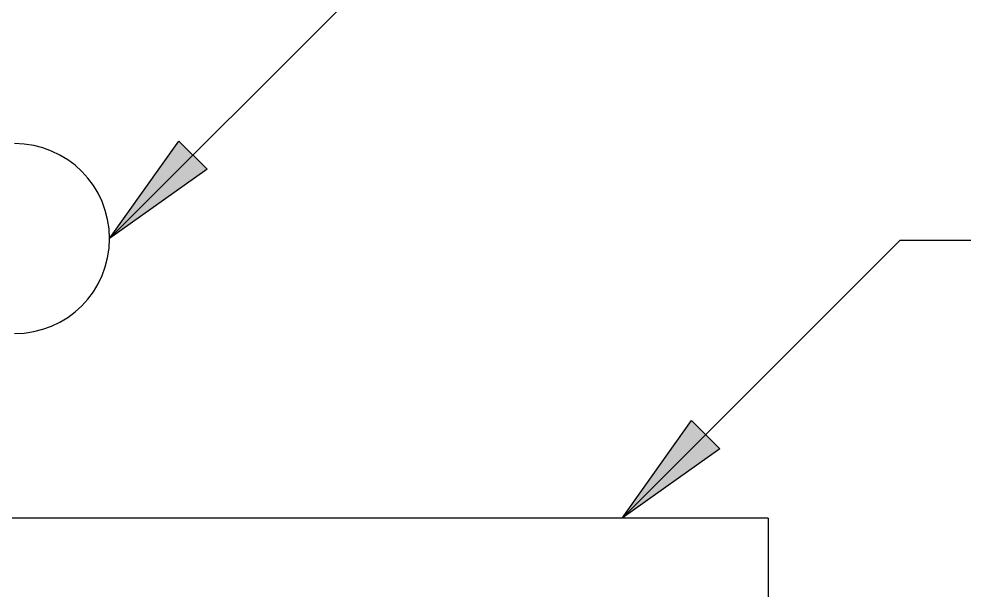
# Model space of a CAD drawing. Header units: inches. Extents: x 19 to 503, y 7 to 322.
# Drawn here: x 286.89 to 304.65, y 295.22 to 305.96 of the extents above; entities that cross this region are included whole.
import ezdxf

# ---------------------------------------------------------------- set-up
doc = ezdxf.new("R2010")
doc.units = ezdxf.units.IN
doc.header["$LTSCALE"] = 15
doc.header["$MEASUREMENT"] = 0
doc.layers.get('0').update_dxf_attribs({"lineweight": 25})
doc.layers.add('Hatch (ANSI)', color=7, linetype='Continuous', lineweight=18)
doc.layers.add('Sketch Geometry (ANSI)', color=7, linetype='Continuous', lineweight=25)

# ---------------------------------------------------------------- blocks, each defined once
blk = doc.blocks.new('UPPER HEAD ADN ELEMENT DETAIL')
at = {"layer": 'Hatch (ANSI)'}
for points in [[(0.08027, 0.37222), (0.13256, 0.42451), (0.12372, 0.43335)], [(0.08027, 0.37222), (0.1414, 0.41567), (0.13256, 0.42451)], [(0.4447, 0.25816), (0.40125, 0.19703), (0.45354, 0.24932)], [(0.45354, 0.24932), (0.40125, 0.19703), (0.46238, 0.24048)]]:
    blk.add_hatch(color=256, dxfattribs=at).paths.add_polyline_path(points)
for p, q in [((0.49266, 0.19703), (-0.65524, 0.19703)), ((0.40125, 0.19703), (0.02712, 0.19703)), ((0.49266, 0.19703), (0.49266, 0.14601))]:
    blk.add_line(p, q)
blk.add_arc((0.02074, 0.37222), 0.05952, 270, 90)
at = {"layer": 'Sketch Geometry (ANSI)'}
for p, q in [((0.08027, 0.37222), (0.25425, 0.54621)), ((0.08027, 0.37222), (0.12372, 0.43335)), ((0.12372, 0.43335), (0.1414, 0.41567)), ((0.1414, 0.41567), (0.08027, 0.37222)), ((0.40125, 0.19703), (0.57524, 0.37101)), ((0.65524, 0.37101), (0.57524, 0.37101)), ((0.40125, 0.19703), (0.4447, 0.25816)), ((0.4447, 0.25816), (0.46238, 0.24048)), ((0.46238, 0.24048), (0.40125, 0.19703))]:
    blk.add_line(p, q, dxfattribs=at)

msp = doc.modelspace()

# ---------------------------------------------------------------- block references
at = {"xscale": 30, "yscale": 30, "zscale": 30}
msp.add_blockref('UPPER HEAD ADN ELEMENT DETAIL', (286.190293, 290.664702), dxfattribs=at)

doc.saveas('drawing.dxf')
